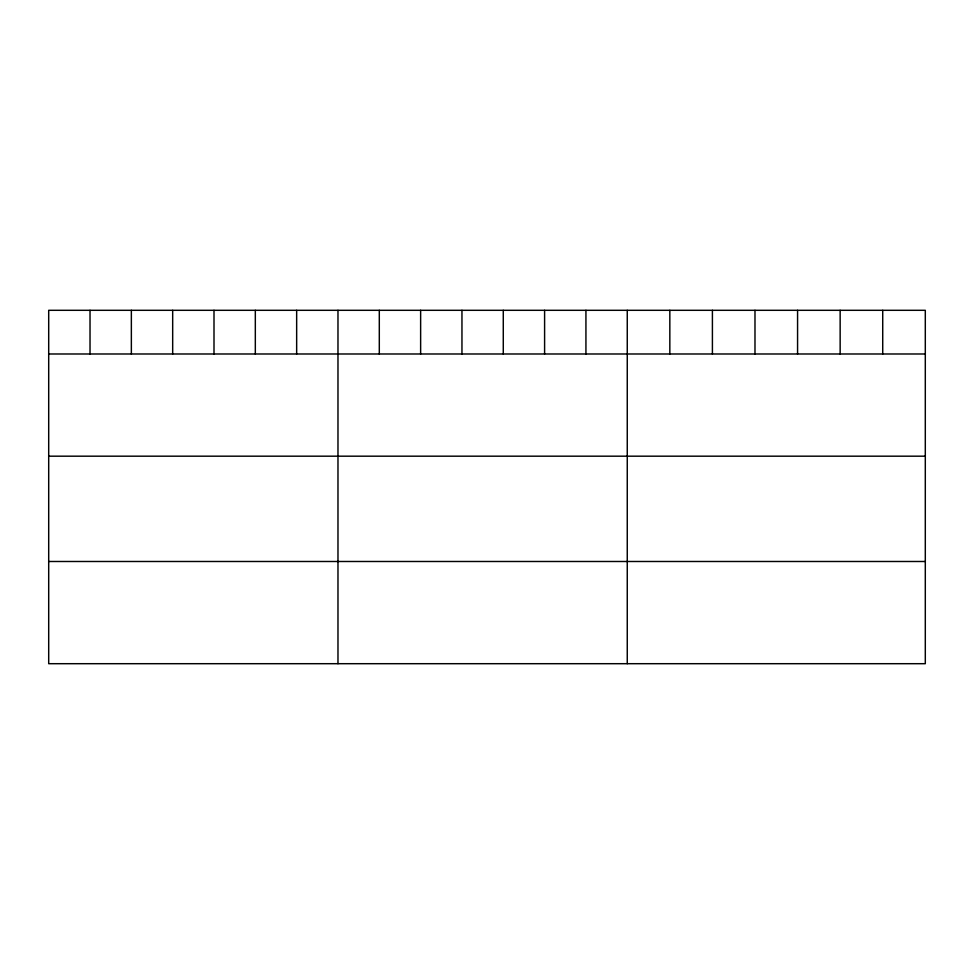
<?xml version="1.0" encoding="UTF-8"?>
<svg xmlns="http://www.w3.org/2000/svg" width="974" height="974" viewBox="0 0 974 974"><rect width="100%" height="100%" fill="white"/><g stroke="black" fill="none" stroke-linecap="round" stroke-linejoin="round"><path stroke-width="1.46" d="M925.3 353.988L925.3 663.696L48.7 663.696L48.7 310.304L925.3 310.304L925.3 353.988L48.7 353.988M48.7 456.185L925.3 456.185M48.7 561.487L925.3 561.487M882.724 310.304L882.724 353.988M840.148 310.304L840.148 353.988M797.572 310.304L797.572 353.988M754.984 310.304L754.984 353.988M712.408 310.304L712.408 353.988M669.832 310.304L669.832 353.988M627.256 310.304L627.256 663.696M585.934 310.304L585.934 353.988M544.6 310.304L544.6 353.988M503.278 310.304L503.278 353.988M461.956 310.304L461.956 353.988M420.634 310.304L420.634 353.988M379.3 310.304L379.3 353.988M337.978 310.304L337.978 663.696M296.656 310.304L296.656 353.988M255.322 310.304L255.322 353.988M214 310.304L214 353.988M172.678 310.304L172.678 353.988M131.356 310.304L131.356 353.988M90.022 310.304L90.022 353.988"/></g></svg>
